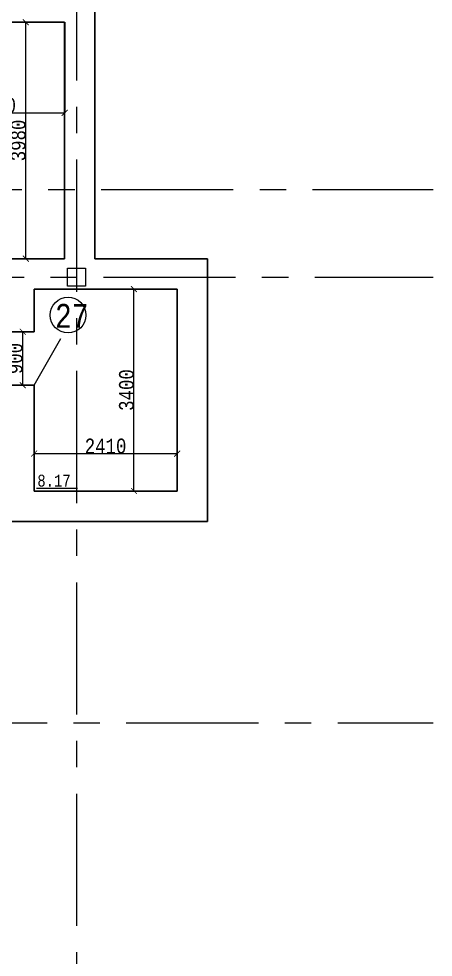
# Model space of a CAD drawing. Header units: millimetres. Extents: x -689206 to 4969298, y -1019800 to 703299.
# Drawn here: x 321401 to 328373, y -71044 to -55255 of the extents above; entities that cross this region are included whole.
import ezdxf

# ---------------------------------------------------------------- set-up
doc = ezdxf.new("R2010")
doc.units = ezdxf.units.MM
doc.linetypes.add('осеваяX2', pattern=[101.6, 63.5, -12.7, 12.7, -12.7])
for name, color, linetype, lineweight in [('несущие', 7, 'Continuous', 30), ('РАЗМЕРЫ', 7, 'Continuous', 9), ('стены', 7, 'Continuous', 20)]:
    doc.layers.add(name, color=color, linetype=linetype, lineweight=lineweight)
doc.layers.add('четотам', color=7, linetype='Continuous')
doc.styles.add('Аннотативный', font='isocteur.ttf', dxfattribs={"width": 0.7, "height": 250})
doc.dimstyles.new('Аннотативный', dxfattribs={"dimscale": 0, "dimtxt": 250, "dimasz": 100, "dimexe": 1.25, "dimexo": 0.625, "dimtad": 1, "dimdec": 0, "dimtxsty": 'Аннотативный', "dimblk": 'ARCHTICK', "dimcen": 2.5, "dimadec": 0, "dimazin": 0, "dimtfac": 1, "dimtdec": 0, "dimtmove": 0, "dimatfit": 3, "dimfxl": 1, "dimarcsym": 0})

# ---------------------------------------------------------------- blocks, each defined once
blk = doc.blocks.new('_ArchTick')
at = {"color": 0, "linetype": 'ByBlock', "const_width": 0.15}
blk.add_lwpolyline([(-0.5, -0.5), (0.5, 0.5)], dxfattribs=at)
blk = doc.blocks.new('*D912')
at = {"layer": 'Defpoints', "color": 0, "lineweight": 30, "transparency": 16777216}
for p in [(321468, -60521), (321468, -60521), (321468, -61421)]:
    blk.add_point(p, dxfattribs=at)
at = {"layer": 'стены', "color": 0, "lineweight": -2, "transparency": 16777216}
for p, q in [((321468, -60521), (321469, -60521)), ((321468, -61421), (321468, -60521)), ((321468, -61421), (321469, -61421))]:
    blk.add_line(p, q, dxfattribs=at)
at = {"layer": 'стены', "color": 0, "lineweight": -2, "transparency": 16777216, "xscale": 100, "yscale": 100, "zscale": 100}
for p, rotation in [((321468, -60521), 90), ((321468, -61421), 270)]:
    blk.add_blockref('_ArchTick', p, dxfattribs=dict(at, rotation=rotation))
at = {"layer": 'стены', "color": 0, "lineweight": 25, "transparency": 16777216, "insert": (321342, -60971), "char_height": 250, "attachment_point": 5, "rotation": 90, "style": 'Аннотативный'}
blk.add_mtext('900', dxfattribs=at)
blk = doc.blocks.new('*D944')
at = {"layer": 'Defpoints', "color": 0, "lineweight": 30, "transparency": 16777216}
for p in [(324064, -62571), (321658, -63200), (324064, -63200)]:
    blk.add_point(p, dxfattribs=at)
at = {"layer": 'стены', "color": 0, "lineweight": -2, "transparency": 16777216}
for p, q in [((321658, -63200), (321658, -62569)), ((321658, -62571), (324064, -62571)), ((324064, -63200), (324064, -62569))]:
    blk.add_line(p, q, dxfattribs=at)
at = {"layer": 'стены', "color": 0, "lineweight": -2, "transparency": 16777216, "xscale": 100, "yscale": 100, "zscale": 100, "rotation": 180}
blk.add_blockref('_ArchTick', (321658, -62571), dxfattribs=at)
at = {"layer": 'стены', "color": 0, "lineweight": -2, "transparency": 16777216, "xscale": 100, "yscale": 100, "zscale": 100}
blk.add_blockref('_ArchTick', (324064, -62571), dxfattribs=at)
at = {"layer": 'стены', "color": 0, "lineweight": 25, "transparency": 16777216, "insert": (322861, -62445), "char_height": 250, "attachment_point": 5, "style": 'Аннотативный'}
blk.add_mtext('2410', dxfattribs=at)
blk = doc.blocks.new('*D1074')
at = {"layer": 'Defpoints', "color": 0, "linetype": 'ByBlock', "lineweight": 20, "transparency": 16777216}
for p in [(321519, -55312), (322173, -55312), (322173, -59292)]:
    blk.add_point(p, dxfattribs=at)
at = {"layer": 'РАЗМЕРЫ', "color": 0, "linetype": 'ByBlock', "lineweight": -2, "transparency": 16777216}
for p, q in [((322172, -55312), (321518, -55312)), ((321519, -59292), (321519, -55312)), ((322172, -59292), (321518, -59292))]:
    blk.add_line(p, q, dxfattribs=at)
at = {"layer": 'РАЗМЕРЫ', "color": 0, "linetype": 'ByBlock', "lineweight": -2, "transparency": 16777216, "xscale": 100, "yscale": 100, "zscale": 100}
for p, rotation in [((321519, -55312), 90), ((321519, -59292), 270)]:
    blk.add_blockref('_ArchTick', p, dxfattribs=dict(at, rotation=rotation))
at = {"layer": 'РАЗМЕРЫ', "color": 0, "linetype": 'ByBlock', "lineweight": 20, "transparency": 16777216, "insert": (321393, -57302), "char_height": 250, "attachment_point": 5, "rotation": 90, "style": 'Аннотативный'}
blk.add_mtext('3980', dxfattribs=at)
blk = doc.blocks.new('*D1075')
at = {"layer": 'Defpoints', "color": 0, "linetype": 'ByBlock', "lineweight": 20, "transparency": 16777216}
for p in [(319835, -55312), (322173, -55312), (322173, -56837)]:
    blk.add_point(p, dxfattribs=at)
at = {"layer": 'РАЗМЕРЫ', "color": 0, "linetype": 'ByBlock', "lineweight": -2, "transparency": 16777216}
for p, q in [((319835, -55313), (319835, -56839)), ((322173, -55313), (322173, -56839)), ((319835, -56837), (322173, -56837))]:
    blk.add_line(p, q, dxfattribs=at)
at = {"layer": 'РАЗМЕРЫ', "color": 0, "linetype": 'ByBlock', "lineweight": -2, "transparency": 16777216, "xscale": 100, "yscale": 100, "zscale": 100, "rotation": 180}
blk.add_blockref('_ArchTick', (319835, -56837), dxfattribs=at)
at = {"layer": 'РАЗМЕРЫ', "color": 0, "linetype": 'ByBlock', "lineweight": -2, "transparency": 16777216, "xscale": 100, "yscale": 100, "zscale": 100}
blk.add_blockref('_ArchTick', (322173, -56837), dxfattribs=at)
at = {"layer": 'РАЗМЕРЫ', "color": 0, "linetype": 'ByBlock', "lineweight": 20, "transparency": 16777216, "insert": (321004, -56712), "char_height": 250, "attachment_point": 5, "style": 'Аннотативный'}
blk.add_mtext('2340', dxfattribs=at)
blk = doc.blocks.new('*D1079')
at = {"layer": 'Defpoints', "color": 0, "linetype": 'ByBlock', "lineweight": 20, "transparency": 16777216}
for p in [(323339, -59802), (324064, -59802), (324064, -63200)]:
    blk.add_point(p, dxfattribs=at)
at = {"layer": 'РАЗМЕРЫ', "color": 0, "linetype": 'ByBlock', "lineweight": -2, "transparency": 16777216}
for p, q in [((324064, -59802), (323338, -59802)), ((323339, -63200), (323339, -59802)), ((324064, -63200), (323338, -63200))]:
    blk.add_line(p, q, dxfattribs=at)
at = {"layer": 'РАЗМЕРЫ', "color": 0, "linetype": 'ByBlock', "lineweight": -2, "transparency": 16777216, "xscale": 100, "yscale": 100, "zscale": 100}
for p, rotation in [((323339, -59802), 90), ((323339, -63200), 270)]:
    blk.add_blockref('_ArchTick', p, dxfattribs=dict(at, rotation=rotation))
at = {"layer": 'РАЗМЕРЫ', "color": 0, "linetype": 'ByBlock', "lineweight": 20, "transparency": 16777216, "insert": (323214, -61501), "char_height": 250, "attachment_point": 5, "rotation": 90, "style": 'Аннотативный'}
blk.add_mtext('3400', dxfattribs=at)

msp = doc.modelspace()

# ---------------------------------------------------------------- linework, layer by layer
at = {"layer": 'несущие', "color": 0}
for p, q in [((322682.7, -59292.3), (322682.7, -54802.3)), ((319834.9, -55312.3), (322172.7, -55312.3)), ((322172.7, -59292.3), (322172.7, -55312.3)), ((322172.7, -59292.3), (320946.4, -59292.3)), ((324574.2, -59292.3), (322682.7, -59292.3)), ((324064.2, -59802.3), (321657.7, -59802.3)), ((321657.7, -60520.9), (321657.7, -59802.3)), ((321657.7, -60520.9), (321277.7, -60520.9)), ((321468.9, -60520.9), (321657.7, -60520.9))]:
    msp.add_line(p, q, dxfattribs=at)
at = {"layer": 'РАЗМЕРЫ'}
msp.add_line((321701.5, -63149.7), (322390.8, -63149.7), dxfattribs=at)
at = {"layer": 'стены', "linetype": 'осеваяX2', "lineweight": 25, "ltscale": 35}
for p, q in [((322372.7, -46956.8), (322372.7, -92560)), ((262334.8, -58129.8), (328372.7, -58129.8)), ((262372.7, -59602.3), (328372.7, -59602.3)), ((266313.8, -67102.3), (328372.7, -67102.3))]:
    msp.add_line(p, q, dxfattribs=at)
at = {"layer": 'стены', "lineweight": 30}
for p, q in [((324574.2, -59292.3), (324574.2, -63710.3)), ((324064.2, -59802.3), (324064.2, -63200.3)), ((321277.7, -61420.9), (321657.7, -61420.9)), ((321657.7, -61420.9), (321657.7, -63200.3)), ((321657.7, -63200.3), (322554.2, -63200.3)), ((322554.2, -63200.3), (324064.2, -63200.3)), ((319835, -63710.3), (322554.2, -63710.3)), ((322554.2, -63710.3), (323064.2, -63710.3)), ((324574.2, -63710.3), (323064.2, -63710.3))]:
    msp.add_line(p, q, dxfattribs=at)
at = {"layer": 'стены', "lineweight": 13}
msp.add_line((321657.7, -61420.9), (322111, -60635.8), dxfattribs=at)
at = {"layer": 'стены', "lineweight": 20}
msp.add_lwpolyline([(322222.7, -59452.3), (322522.7, -59452.3), (322522.7, -59752.3), (322222.7, -59752.3)], close=True, dxfattribs=at)
at = {"layer": 'четотам'}
msp.add_circle((322230, -60240), 300, dxfattribs=at)

# ---------------------------------------------------------------- texts
at = {"layer": 'РАЗМЕРЫ', "lineweight": 20, "ltscale": 150, "insert": (322010.3, -60052.8), "char_height": 401.1, "width": 1460, "attachment_point": 1, "style": 'Аннотативный'}
msp.add_mtext('27', dxfattribs=at)
at = {"layer": 'РАЗМЕРЫ', "insert": (321713.2, -62925.7), "char_height": 200, "width": 656.117, "attachment_point": 1, "style": 'Аннотативный'}
msp.add_mtext('8.17', dxfattribs=at)

# ---------------------------------------------------------------- dimensions: what is measured, and where the dimension line sits
at = {"layer": 'РАЗМЕРЫ', "linetype": 'ByBlock', "lineweight": 20}
dim = msp.add_linear_dim(base=(321518.9, -55312.3), p1=(322172.7, -59292.3), p2=(322172.7, -55312.3), angle=90, dimstyle='Аннотативный', dxfattribs=at)
dim.commit()
dim.dimension.update_dxf_attribs({"geometry": '*D1074', "text_midpoint": (321393.3, -57302.3)})
dim = msp.add_linear_dim(base=(322172.7, -56837.5), p1=(319834.9, -55312.3), p2=(322172.7, -55312.3), text='2340', dimstyle='Аннотативный', dxfattribs=at)
dim.commit()
dim.dimension.update_dxf_attribs({"geometry": '*D1075', "text_midpoint": (321003.8, -56711.8)})
dim = msp.add_linear_dim(base=(323339.2, -59802.3), p1=(324064.2, -63200.3), p2=(324064.2, -59802.3), angle=90, text='3400', dimstyle='Аннотативный', dxfattribs=at)
dim.commit()
dim.dimension.update_dxf_attribs({"geometry": '*D1079', "text_midpoint": (323213.6, -61501.3)})
at = {"layer": 'стены', "lineweight": 25}
dim = msp.add_linear_dim(base=(321467.7, -60520.9), p1=(321467.7, -61420.9), p2=(321467.7, -60520.9), angle=90, dimstyle='Аннотативный', dxfattribs=at)
dim.commit()
dim.dimension.update_dxf_attribs({"geometry": '*D912', "text_midpoint": (321342.1, -60970.9)})
dim = msp.add_linear_dim(base=(324064.2, -62570.7), p1=(321657.7, -63200.3), p2=(324064.2, -63200.3), text='2410', dimstyle='Аннотативный', dxfattribs=at)
dim.commit()
dim.dimension.update_dxf_attribs({"geometry": '*D944', "text_midpoint": (322861, -62445.1)})

doc.saveas('drawing.dxf')
